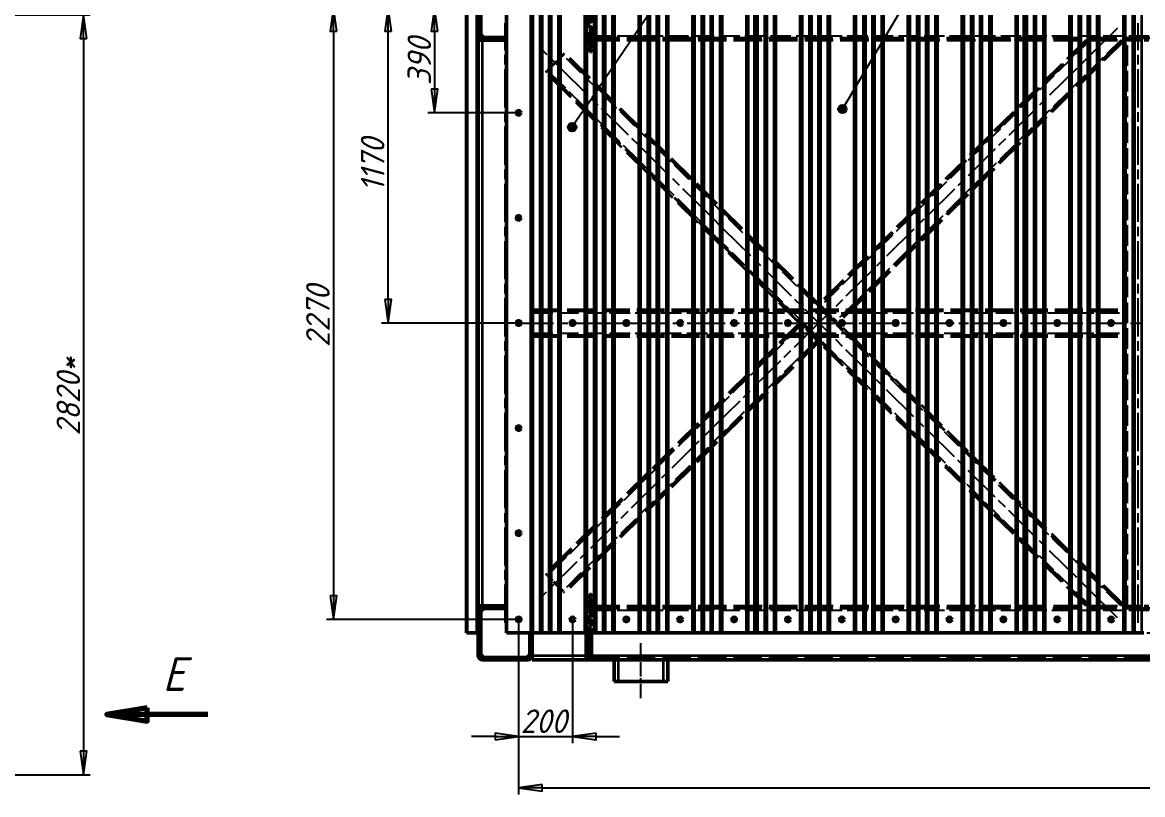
# Model space of a CAD drawing. Header units: millimetres. Extents: x 0 to 21025, y 0 to 14850.
# Drawn here: x 11149 to 15308, y 10538 to 13404 of the extents above; entities that cross this region are included whole.
import ezdxf

# ---------------------------------------------------------------- set-up
doc = ezdxf.new("R2010")
doc.units = ezdxf.units.MM
doc.header["$LTSCALE"] = 25
doc.linetypes.add('CHAIN', pattern=[0.7087, 0.4724, -0.0591, 0.1181, -0.0591])
doc.linetypes.add('DASHED', pattern=[0.2067, 0.1654, -0.0413])
for name, color, linetype, lineweight in [('Видимые тонкие (ГОСТ)', 7, 'Continuous', 35), ('Видимый контур (ГОСТ)', 7, 'Continuous', 50), ('Линия  разреза (ГОСТ)', 7, 'CHAIN', 70), ('Невидимые тонкие (ГОСТ)', 7, 'DASHED', 25), ('Невидимый контур (ГОСТ)', 7, 'DASHED', 35), ('Обозначение (ГОСТ)', 7, 'Continuous', 25), ('Осевая линия (ГОСТ)', 7, 'Continuous', 25), ('Размер (ГОСТ)', 7, 'Continuous', 25)]:
    doc.layers.add(name, color=color, linetype=linetype, lineweight=lineweight)
doc.styles.add('Обычный текст (ГОСТ)', font='GOST Common Italic.ttf')
doc.styles.add('Увеличенный текст (ГОСТ)', font='GOST Common Italic.ttf')
doc.dimstyles.new('Обычный (ГОСТ)', dxfattribs={"dimscale": 25, "dimtxt": 3.5, "dimasz": 3.5, "dimexe": 1, "dimexo": 0, "dimgap": 0.5, "dimtad": 1, "dimrnd": 1e-08, "dimtxsty": 'Обычный текст (ГОСТ)', "dimblk": 'Filled-1', "dimcen": 0.09, "dimdle": 15, "dimclrd": 256, "dimclre": 256, "dimclrt": 256, "dimazin": 2, "dimtfac": 0.714286, "dimtdec": 3, "dimtmove": 0, "dimatfit": 3, "dimfxl": 1, "dimtolj": 1, "dimlwd": 25, "dimlwe": 25, "dimarcsym": 0})

# ---------------------------------------------------------------- blocks, each defined once
blk = doc.blocks.new('Filled-1')
at = {"color": 0}
for p, q in [((0, 0), (-1, 0.143)), ((-1, 0.143), (-1, -0.143)), ((-1, 0), (0, 0)), ((-1, -0.143), (0, 0))]:
    blk.add_line(p, q, dxfattribs=at)
at = {"color": 0, "flags": 128}
blk.add_lwpolyline([(-1, -0.143), (0, 0), (-1, 0.143), (-1, -0.143)], dxfattribs=at)
at = {"color": 0}
blk.add_solid([(-1, -0.143), (0, 0), (-1, 0.143), (-1, -0.143)], dxfattribs=at)
blk = doc.blocks.new('*D42')
at = {"layer": 'Defpoints', "color": 0, "linetype": 'Continuous', "transparency": 16777216}
for p in [(10000.6, 13431.9), (11000.6, 10611.9), (11375.6, 10611.9)]:
    blk.add_point(p, dxfattribs=at)
at = {"layer": 'Размер (ГОСТ)', "linetype": 'Continuous', "lineweight": 25, "transparency": 16777216}
for p, q in [((10000.6, 13431.9), (11400.6, 13431.9)), ((11375.6, 13344.4), (11375.6, 10699.4)), ((11000.6, 10611.9), (11400.6, 10611.9))]:
    blk.add_line(p, q, dxfattribs=at)
at = {"layer": 'Размер (ГОСТ)', "linetype": 'Continuous', "lineweight": 25, "transparency": 16777216, "xscale": 87.5, "yscale": 87.5, "zscale": 87.5}
for p, rotation in [((11375.6, 13431.9), 90), ((11375.6, 10611.9), 270)]:
    blk.add_blockref('Filled-1', p, dxfattribs=dict(at, rotation=rotation))
at = {"layer": 'Размер (ГОСТ)', "linetype": 'Continuous', "lineweight": 25, "transparency": 16777216, "insert": (11275.6, 11870.5), "char_height": 87.5, "attachment_point": 1, "rotation": 90, "style": 'Обычный текст (ГОСТ)'}
blk.add_mtext('\\A1;\\fGOST Common|b0|i1;2820*', dxfattribs=at)
blk = doc.blocks.new('*D50')
at = {"layer": 'Defpoints', "color": 0, "linetype": 'Continuous', "transparency": 16777216}
for p in [(12991.5, 13458.2), (12303.6, 11188.2), (12991.5, 11188.2)]:
    blk.add_point(p, dxfattribs=at)
at = {"layer": 'Размер (ГОСТ)', "linetype": 'Continuous', "lineweight": 25, "transparency": 16777216}
for p, q in [((12991.5, 13458.2), (12278.6, 13458.2)), ((12303.6, 13370.7), (12303.6, 11275.7)), ((12991.5, 11188.2), (12278.6, 11188.2))]:
    blk.add_line(p, q, dxfattribs=at)
at = {"layer": 'Размер (ГОСТ)', "linetype": 'Continuous', "lineweight": 25, "transparency": 16777216, "xscale": 87.5, "yscale": 87.5, "zscale": 87.5}
for p, rotation in [((12303.6, 13458.2), 90), ((12303.6, 11188.2), 270)]:
    blk.add_blockref('Filled-1', p, dxfattribs=dict(at, rotation=rotation))
at = {"layer": 'Размер (ГОСТ)', "linetype": 'Continuous', "lineweight": 25, "transparency": 16777216, "insert": (12202.4, 12198.6), "char_height": 87.5, "attachment_point": 1, "rotation": 90, "style": 'Обычный текст (ГОСТ)'}
blk.add_mtext('\\A1;2270', dxfattribs=at)
blk = doc.blocks.new('*D51')
at = {"layer": 'Defpoints', "color": 0, "linetype": 'Continuous', "transparency": 16777216}
for p in [(12991.5, 13458.2), (12678.9, 13068.2), (12991.4, 13068.2)]:
    blk.add_point(p, dxfattribs=at)
at = {"layer": 'Размер (ГОСТ)', "linetype": 'Continuous', "lineweight": 25, "transparency": 16777216}
for p, q in [((12991.5, 13458.2), (12653.9, 13458.2)), ((12678.9, 13370.7), (12678.9, 13155.7)), ((12991.4, 13068.2), (12653.9, 13068.2))]:
    blk.add_line(p, q, dxfattribs=at)
at = {"layer": 'Размер (ГОСТ)', "linetype": 'Continuous', "lineweight": 25, "transparency": 16777216, "xscale": 87.5, "yscale": 87.5, "zscale": 87.5}
for p, rotation in [((12678.9, 13458.2), 90), ((12678.9, 13068.2), 270)]:
    blk.add_blockref('Filled-1', p, dxfattribs=dict(at, rotation=rotation))
at = {"layer": 'Размер (ГОСТ)', "linetype": 'Continuous', "lineweight": 25, "transparency": 16777216, "insert": (12578.9, 13170.3), "char_height": 87.5, "attachment_point": 1, "rotation": 90, "style": 'Обычный текст (ГОСТ)'}
blk.add_mtext('\\A1;390', dxfattribs=at)
blk = doc.blocks.new('*D56')
at = {"layer": 'Defpoints', "color": 0, "linetype": 'Continuous', "transparency": 16777216}
for p in [(12991.5, 11180), (13191.5, 11180), (13191.5, 10754.2)]:
    blk.add_point(p, dxfattribs=at)
at = {"layer": 'Размер (ГОСТ)', "linetype": 'Continuous', "lineweight": 25, "transparency": 16777216}
for p, q in [((12991.5, 11180), (12991.5, 10729.2)), ((13191.5, 11180), (13191.5, 10729.2)), ((12904, 10754.2), (12816.5, 10754.2)), ((12991.5, 10754.2), (13191.5, 10754.2)), ((13279, 10754.2), (13366.5, 10754.2))]:
    blk.add_line(p, q, dxfattribs=at)
at = {"layer": 'Размер (ГОСТ)', "linetype": 'Continuous', "lineweight": 25, "transparency": 16777216, "xscale": 87.5, "yscale": 87.5, "zscale": 87.5}
blk.add_blockref('Filled-1', (12991.5, 10754.2), dxfattribs=at)
at = {"layer": 'Размер (ГОСТ)', "linetype": 'Continuous', "lineweight": 25, "transparency": 16777216, "xscale": 87.5, "yscale": 87.5, "zscale": 87.5, "rotation": 180}
blk.add_blockref('Filled-1', (13191.5, 10754.2), dxfattribs=at)
at = {"layer": 'Размер (ГОСТ)', "linetype": 'Continuous', "lineweight": 25, "transparency": 16777216, "insert": (12998.5, 10854.2), "char_height": 87.5, "attachment_point": 1, "style": 'Обычный текст (ГОСТ)'}
blk.add_mtext('\\A1;200', dxfattribs=at)
blk = doc.blocks.new('*D57')
at = {"layer": 'Defpoints', "color": 0, "linetype": 'Continuous', "transparency": 16777216}
for p in [(12991.5, 11188.2), (19991.5, 11188.2), (19991.5, 10563.2)]:
    blk.add_point(p, dxfattribs=at)
at = {"layer": 'Размер (ГОСТ)', "linetype": 'Continuous', "lineweight": 25, "transparency": 16777216}
for p, q in [((12991.5, 11188.2), (12991.5, 10538.2)), ((19991.5, 11188.2), (19991.5, 10538.2)), ((13079, 10563.2), (19904, 10563.2))]:
    blk.add_line(p, q, dxfattribs=at)
at = {"layer": 'Размер (ГОСТ)', "linetype": 'Continuous', "lineweight": 25, "transparency": 16777216, "xscale": 87.5, "yscale": 87.5, "zscale": 87.5, "rotation": 180}
blk.add_blockref('Filled-1', (12991.5, 10563.2), dxfattribs=at)
at = {"layer": 'Размер (ГОСТ)', "linetype": 'Continuous', "lineweight": 25, "transparency": 16777216, "xscale": 87.5, "yscale": 87.5, "zscale": 87.5}
blk.add_blockref('Filled-1', (19991.5, 10563.2), dxfattribs=at)
at = {"layer": 'Размер (ГОСТ)', "linetype": 'Continuous', "lineweight": 25, "transparency": 16777216, "insert": (16375.7, 10664.3), "char_height": 87.5, "attachment_point": 1, "style": 'Обычный текст (ГОСТ)'}
blk.add_mtext('\\A1;7000', dxfattribs=at)
blk = doc.blocks.new('2dTransSection1')
at = {"layer": 'Линия  разреза (ГОСТ)', "linetype": 'Continuous'}
for p, q in [((464.51, 434.42), (458.51, 433.42)), ((464.51, 432.42), (464.51, 434.42)), ((464.51, 433.42), (458.51, 433.42)), ((458.51, 433.42), (464.51, 432.42)), ((473.51, 433.42), (464.51, 433.42))]:
    blk.add_line(p, q, dxfattribs=at)
at = {"layer": 'Линия  разреза (ГОСТ)', "linetype": 'Continuous', "flags": 128}
blk.add_lwpolyline([(464.51, 434.42), (458.51, 433.42), (464.51, 432.42), (464.51, 434.42)], dxfattribs=at)
at = {"layer": 'Линия  разреза (ГОСТ)'}
blk.add_solid([(464.51, 434.42), (458.51, 433.42), (464.51, 432.42), (464.51, 434.42)], dxfattribs=at)
at = {"layer": 'Линия  разреза (ГОСТ)', "insert": (466.73, 436.92), "char_height": 5, "attachment_point": 7, "style": 'Увеличенный текст (ГОСТ)'}
blk.add_mtext('Е', dxfattribs=at)
blk = doc.blocks.new('*D70')
at = {"layer": 'Defpoints', "color": 0, "linetype": 'Continuous', "transparency": 16777216}
for p in [(12507, 13458.2), (12991.5, 13458.2), (12991.5, 12288.2)]:
    blk.add_point(p, dxfattribs=at)
at = {"layer": 'Размер (ГОСТ)', "linetype": 'Continuous', "lineweight": 25, "transparency": 16777216}
for p, q in [((12991.5, 13458.2), (12482, 13458.2)), ((12507, 12375.7), (12507, 13370.7)), ((12991.5, 12288.2), (12482, 12288.2))]:
    blk.add_line(p, q, dxfattribs=at)
at = {"layer": 'Размер (ГОСТ)', "linetype": 'Continuous', "lineweight": 25, "transparency": 16777216, "xscale": 87.5, "yscale": 87.5, "zscale": 87.5}
for p, rotation in [((12507, 13458.2), 90), ((12507, 12288.2), 270)]:
    blk.add_blockref('Filled-1', p, dxfattribs=dict(at, rotation=rotation))
at = {"layer": 'Размер (ГОСТ)', "linetype": 'Continuous', "lineweight": 25, "transparency": 16777216, "insert": (12405.9, 12774.8), "char_height": 87.5, "attachment_point": 1, "rotation": 90, "style": 'Обычный текст (ГОСТ)'}
blk.add_mtext('\\A1;1170', dxfattribs=at)
blk = doc.blocks.new('Номера позиций1')
at = {"layer": 'Обозначение (ГОСТ)'}
h = blk.add_hatch(color=256, dxfattribs=at)
edge = h.paths.add_edge_path(flags=0)
edge.add_arc((527.61, 520.6), 0.625, 0, 360)
for p, q in [((539.12, 537.63), (551.67, 556.2)), ((551.67, 556.2), (566.67, 556.2)), ((530.53, 524.93), (538.98, 537.43)), ((529.01, 522.68), (530.42, 524.76)), ((529.01, 522.68), (527.96, 521.12))]:
    blk.add_line(p, q, dxfattribs=at)
blk.add_circle((527.61, 520.6), 0.625, dxfattribs=at)
at = {"layer": 'Обозначение (ГОСТ)', "insert": (559.17, 562.45), "char_height": 5, "attachment_point": 5, "style": 'Увеличенный текст (ГОСТ)'}
blk.add_mtext('18', dxfattribs=at)
blk = doc.blocks.new('Номера позиций2')
at = {"layer": 'Обозначение (ГОСТ)'}
h = blk.add_hatch(color=256, dxfattribs=at)
edge = h.paths.add_edge_path(flags=0)
edge.add_arc((567.75, 523.28), 0.625, 0, 360)
for p, q in [((576.23, 537.63), (587.2, 556.2)), ((587.2, 556.2), (602.2, 556.2)), ((569.03, 525.43), (576.11, 537.43)), ((569.03, 525.43), (568.07, 523.82))]:
    blk.add_line(p, q, dxfattribs=at)
blk.add_circle((567.75, 523.28), 0.625, dxfattribs=at)
at = {"layer": 'Обозначение (ГОСТ)', "insert": (594.7, 562.45), "char_height": 5, "attachment_point": 5, "style": 'Увеличенный текст (ГОСТ)'}
blk.add_mtext('21', dxfattribs=at)

msp = doc.modelspace()

# ---------------------------------------------------------------- linework, layer by layer
at = {"layer": 'Видимые тонкие (ГОСТ)'}
for p, q in [((12801.587, 11138.213), (12801.587, 13518.213)), ((12836.249, 11138.213), (12836.249, 13518.213)), ((13035.97, 13518.213), (13035.97, 11138.213)), ((13044.187, 13468.213), (13044.187, 11138.213)), ((13070.385, 13468.213), (13070.385, 11138.213)), ((13078.921, 13468.213), (13078.921, 11138.213)), ((13103.967, 13468.213), (13103.967, 11138.213)), ((13112.504, 13468.213), (13112.504, 11138.213)), ((13138.702, 13468.213), (13138.702, 11138.213)), ((13146.919, 13468.213), (13146.919, 11138.213)), ((13235.97, 13468.213), (13235.97, 11138.213)), ((13244.187, 13468.213), (13244.187, 11138.213)), ((13270.385, 13468.213), (13270.385, 11138.213)), ((13278.921, 13468.213), (13278.921, 11138.213)), ((13303.967, 13468.213), (13303.967, 11138.213)), ((13312.504, 13468.213), (13312.504, 11138.213)), ((13338.702, 13468.213), (13338.702, 11138.213)), ((13346.919, 13468.213), (13346.919, 11138.213)), ((13435.97, 13468.213), (13435.97, 11138.213)), ((13444.187, 13468.213), (13444.187, 11138.213)), ((13470.385, 13468.213), (13470.385, 11138.213)), ((13478.921, 13468.213), (13478.921, 11138.213)), ((13503.967, 13468.213), (13503.967, 11138.213)), ((13512.504, 13468.213), (13512.504, 11138.213)), ((13538.702, 13468.213), (13538.702, 11138.213)), ((13546.919, 13468.213), (13546.919, 11138.213)), ((13635.97, 13468.213), (13635.97, 11138.213)), ((13644.187, 13468.213), (13644.187, 11138.213)), ((13670.385, 13468.213), (13670.385, 11138.213)), ((13678.921, 13468.213), (13678.921, 11138.213)), ((13703.967, 13468.213), (13703.967, 11138.213)), ((13712.504, 11138.213), (13712.504, 13468.213)), ((13738.7, 13468.213), (13738.7, 11138.213)), ((13746.917, 13468.213), (13746.917, 11138.213)), ((13836.054, 13468.213), (13836.054, 11138.213)), ((13844.192, 13468.213), (13844.192, 11138.213)), ((13870.385, 13468.213), (13870.385, 11138.213)), ((13878.921, 13468.213), (13878.921, 11138.213)), ((13903.967, 13468.213), (13903.967, 11138.213)), ((13912.504, 13468.213), (13912.504, 11138.213)), ((13938.702, 13468.213), (13938.702, 11138.213)), ((13946.919, 13468.213), (13946.919, 11138.213)), ((14035.97, 13468.213), (14035.97, 11138.213)), ((14044.187, 13468.213), (14044.187, 11138.213)), ((14070.385, 13468.213), (14070.385, 11138.213)), ((14078.921, 13468.213), (14078.921, 11138.213)), ((14103.967, 13468.213), (14103.967, 11138.213)), ((14112.504, 13468.213), (14112.504, 11138.213)), ((14138.702, 13468.213), (14138.702, 11138.213)), ((14146.919, 13468.213), (14146.919, 11138.213)), ((14235.97, 13468.213), (14235.97, 11138.213)), ((14244.187, 13468.213), (14244.187, 11138.213)), ((14270.385, 13468.213), (14270.385, 11138.213)), ((14278.921, 13468.213), (14278.921, 11138.213)), ((14303.967, 13468.213), (14303.967, 11138.213)), ((14312.504, 13468.213), (14312.504, 11138.213)), ((14338.702, 13468.213), (14338.702, 11138.213)), ((14346.919, 13468.213), (14346.919, 11138.213)), ((14435.97, 13468.213), (14435.97, 11138.213)), ((14444.187, 13468.213), (14444.187, 11138.213)), ((14470.385, 13468.213), (14470.385, 11138.213)), ((14478.921, 13468.213), (14478.921, 11138.213)), ((14503.967, 13468.213), (14503.967, 11138.213)), ((14512.504, 13468.213), (14512.504, 11138.213)), ((14538.702, 13468.213), (14538.702, 11138.213)), ((14546.919, 13468.213), (14546.919, 11138.213)), ((14635.97, 13468.213), (14635.97, 11138.213)), ((14644.187, 13468.213), (14644.187, 11138.213)), ((14670.385, 13468.213), (14670.385, 11138.213)), ((14678.921, 13468.213), (14678.921, 11138.213)), ((14703.967, 13468.213), (14703.967, 11138.213)), ((14712.504, 11138.213), (14712.504, 13468.213)), ((14738.701, 13468.213), (14738.701, 11138.213)), ((14746.918, 13468.213), (14746.918, 11138.213)), ((14836.055, 13468.213), (14836.055, 11138.213)), ((14844.193, 13468.213), (14844.193, 11138.213)), ((14870.385, 13468.213), (14870.385, 11138.213)), ((14878.921, 13468.213), (14878.921, 11138.213)), ((14903.967, 13468.213), (14903.967, 11138.213)), ((14912.504, 13468.213), (14912.504, 11138.213)), ((14938.702, 13468.213), (14938.702, 11138.213)), ((14946.919, 13468.213), (14946.919, 11138.213)), ((15035.97, 13468.213), (15035.97, 11138.213)), ((15044.187, 13468.213), (15044.187, 11138.213)), ((15070.385, 13468.213), (15070.385, 11138.213)), ((15078.921, 13468.213), (15078.921, 11138.213)), ((15103.967, 13468.213), (15103.967, 11138.213)), ((15112.504, 13468.213), (15112.504, 11138.213)), ((15138.702, 13468.213), (15138.702, 11138.213)), ((15146.919, 13468.213), (15146.919, 11138.213)), ((15235.97, 13468.213), (15235.97, 11138.213)), ((15244.187, 13468.213), (15244.187, 11138.213)), ((15270.385, 13468.213), (15270.385, 11138.213)), ((15278.921, 13468.213), (15278.921, 11138.213)), ((15303.967, 13468.213), (15303.967, 11138.213)), ((12857.738, 11238.213), (12857.738, 13338.213)), ((12841.138, 13070.613), (12841.138, 13065.813)), ((12841.138, 12680.613), (12841.138, 12675.813)), ((12841.138, 12290.613), (12841.138, 12285.813)), ((12841.138, 11900.613), (12841.138, 11895.813)), ((12841.138, 11510.613), (12841.138, 11505.813)), ((12841.138, 11190.613), (12841.138, 11185.813)), ((13041.738, 11054.213), (13241.738, 11054.213)), ((13261.738, 11054.213), (19721.738, 11054.213)), ((13361.738, 10958.213), (13361.738, 11038.213)), ((13529.738, 10958.213), (13529.738, 11038.213))]:
    msp.add_line(p, q, dxfattribs=at)
at = {"layer": 'Видимый контур (ГОСТ)'}
for p, q in [((12841.738, 13354.213), (12841.738, 13522.213)), ((12849.738, 13522.213), (12849.738, 13354.213)), ((12850.738, 13357.213), (12850.738, 13519.213)), ((12797.338, 11138.213), (12797.338, 13517.927)), ((12840.338, 11138.213), (12840.338, 13518.213)), ((12841.038, 11138.213), (12841.038, 13518.213)), ((12946.919, 13518.213), (12946.919, 11138.213)), ((13868.851, 13468.213), (13868.851, 11138.213)), ((14868.851, 13468.213), (14868.851, 11138.213)), ((12841.738, 13338.213), (12841.738, 13354.213)), ((12860.738, 13347.213), (12850.738, 13357.213)), ((12857.738, 13338.213), (12841.738, 13338.213)), ((12841.738, 11238.213), (12841.738, 13338.213)), ((12857.738, 13346.213), (12946.919, 13346.213)), ((12946.919, 13338.213), (12857.738, 13338.213)), ((12857.738, 13338.213), (12946.919, 13338.213)), ((12946.919, 13347.213), (12860.738, 13347.213)), ((12841.138, 13070.613), (12841.738, 13070.613)), ((12841.138, 13065.813), (12841.738, 13065.813)), ((12841.138, 12680.613), (12841.738, 12680.613)), ((12841.138, 12675.813), (12841.738, 12675.813)), ((12841.138, 12290.613), (12841.738, 12290.613)), ((12841.138, 12285.813), (12841.738, 12285.813)), ((12841.138, 11900.613), (12841.738, 11900.613)), ((12841.138, 11895.813), (12841.738, 11895.813)), ((12841.138, 11510.613), (12841.738, 11510.613)), ((12841.138, 11505.813), (12841.738, 11505.813)), ((12857.738, 11238.213), (12841.738, 11238.213)), ((12841.738, 11222.213), (12841.738, 11238.213)), ((12857.738, 11238.213), (12946.919, 11238.213)), ((12857.738, 11238.213), (12946.919, 11238.213)), ((12841.138, 11190.613), (12841.738, 11190.613)), ((12841.738, 11054.213), (12841.738, 11222.213)), ((12849.738, 11222.213), (12849.738, 11054.213)), ((12850.738, 11219.213), (12860.738, 11229.213)), ((12850.738, 11057.213), (12850.738, 11219.213)), ((12946.919, 11230.213), (12857.738, 11230.213)), ((12860.738, 11229.213), (12946.919, 11229.213)), ((12841.138, 11185.813), (12841.738, 11185.813)), ((12797.338, 11138.213), (12801.587, 11138.213)), ((12836.249, 11138.213), (12801.587, 11138.213)), ((12840.338, 11138.213), (12836.249, 11138.213)), ((12841.038, 11138.213), (12840.338, 11138.213)), ((12841.038, 11138.213), (12841.738, 11138.213)), ((13035.97, 11138.213), (12946.919, 11138.213)), ((13032.738, 11138.213), (13032.738, 11057.213)), ((13033.738, 11054.213), (13033.738, 11138.213)), ((13044.187, 11138.213), (13035.97, 11138.213)), ((13041.738, 11138.213), (13041.738, 11054.213)), ((13041.738, 11138.213), (13041.738, 11054.213)), ((13070.385, 11138.213), (13044.187, 11138.213)), ((13070.385, 11138.213), (13078.921, 11138.213)), ((13103.967, 11138.213), (13078.921, 11138.213)), ((13103.967, 11138.213), (13112.504, 11138.213)), ((13138.702, 11138.213), (13112.504, 11138.213)), ((13146.919, 11138.213), (13138.702, 11138.213)), ((13235.97, 11138.213), (13146.919, 11138.213)), ((13244.187, 11138.213), (13235.97, 11138.213)), ((13241.738, 11138.213), (13241.738, 11054.213)), ((13270.385, 11138.213), (13244.187, 11138.213)), ((13245.437, 11138.213), (13245.437, 11043.213)), ((13251.738, 11052.213), (13251.738, 11138.213)), ((13251.738, 11138.213), (13251.738, 11052.213)), ((13258.04, 11043.213), (13258.04, 11138.213)), ((13261.738, 11138.213), (13261.738, 11054.213)), ((13270.385, 11138.213), (13278.921, 11138.213)), ((13303.967, 11138.213), (13278.921, 11138.213)), ((13303.967, 11138.213), (13312.504, 11138.213)), ((13338.702, 11138.213), (13312.504, 11138.213)), ((13346.919, 11138.213), (13338.702, 11138.213)), ((13435.97, 11138.213), (13346.919, 11138.213)), ((13444.187, 11138.213), (13435.97, 11138.213)), ((13470.385, 11138.213), (13444.187, 11138.213)), ((13470.385, 11138.213), (13478.921, 11138.213)), ((13503.967, 11138.213), (13478.921, 11138.213)), ((13503.967, 11138.213), (13512.504, 11138.213)), ((13538.702, 11138.213), (13512.504, 11138.213)), ((13546.919, 11138.213), (13538.702, 11138.213)), ((13635.97, 11138.213), (13546.919, 11138.213)), ((13644.187, 11138.213), (13635.97, 11138.213)), ((13670.385, 11138.213), (13644.187, 11138.213)), ((13670.385, 11138.213), (13678.921, 11138.213)), ((13703.967, 11138.213), (13678.921, 11138.213)), ((13703.967, 11138.213), (13712.504, 11138.213)), ((13738.7, 11138.213), (13712.504, 11138.213)), ((13746.917, 11138.213), (13738.7, 11138.213)), ((13836.054, 11138.213), (13746.917, 11138.213)), ((13844.192, 11138.213), (13836.054, 11138.213)), ((13868.851, 11138.213), (13844.192, 11138.213)), ((13870.385, 11138.213), (13868.851, 11138.213)), ((13870.385, 11138.213), (13878.921, 11138.213)), ((13903.967, 11138.213), (13878.921, 11138.213)), ((13903.967, 11138.213), (13912.504, 11138.213)), ((13938.702, 11138.213), (13912.504, 11138.213)), ((13946.919, 11138.213), (13938.702, 11138.213)), ((14035.97, 11138.213), (13946.919, 11138.213)), ((14044.187, 11138.213), (14035.97, 11138.213)), ((14070.385, 11138.213), (14044.187, 11138.213)), ((14070.385, 11138.213), (14078.921, 11138.213)), ((14103.967, 11138.213), (14078.921, 11138.213)), ((14103.967, 11138.213), (14112.504, 11138.213)), ((14138.702, 11138.213), (14112.504, 11138.213)), ((14146.919, 11138.213), (14138.702, 11138.213)), ((14235.97, 11138.213), (14146.919, 11138.213)), ((14244.187, 11138.213), (14235.97, 11138.213)), ((14270.385, 11138.213), (14244.187, 11138.213)), ((14270.385, 11138.213), (14278.921, 11138.213)), ((14303.967, 11138.213), (14278.921, 11138.213)), ((14303.967, 11138.213), (14312.504, 11138.213)), ((14338.702, 11138.213), (14312.504, 11138.213)), ((14346.919, 11138.213), (14338.702, 11138.213)), ((14435.97, 11138.213), (14346.919, 11138.213)), ((14444.187, 11138.213), (14435.97, 11138.213)), ((14470.385, 11138.213), (14444.187, 11138.213)), ((14470.385, 11138.213), (14478.921, 11138.213)), ((14503.967, 11138.213), (14478.921, 11138.213)), ((14503.967, 11138.213), (14512.504, 11138.213)), ((14538.702, 11138.213), (14512.504, 11138.213)), ((14546.919, 11138.213), (14538.702, 11138.213)), ((14635.97, 11138.213), (14546.919, 11138.213)), ((14644.187, 11138.213), (14635.97, 11138.213)), ((14670.385, 11138.213), (14644.187, 11138.213)), ((14670.385, 11138.213), (14678.921, 11138.213)), ((14703.967, 11138.213), (14678.921, 11138.213)), ((14703.967, 11138.213), (14712.504, 11138.213)), ((14738.701, 11138.213), (14712.504, 11138.213)), ((14746.918, 11138.213), (14738.701, 11138.213)), ((14836.055, 11138.213), (14746.918, 11138.213)), ((14844.193, 11138.213), (14836.055, 11138.213)), ((14868.851, 11138.213), (14844.193, 11138.213)), ((14870.385, 11138.213), (14868.851, 11138.213)), ((14870.385, 11138.213), (14878.921, 11138.213)), ((14903.967, 11138.213), (14878.921, 11138.213)), ((14903.967, 11138.213), (14912.504, 11138.213)), ((14938.702, 11138.213), (14912.504, 11138.213)), ((14946.919, 11138.213), (14938.702, 11138.213)), ((15035.97, 11138.213), (14946.919, 11138.213)), ((15044.187, 11138.213), (15035.97, 11138.213)), ((15070.385, 11138.213), (15044.187, 11138.213)), ((15070.385, 11138.213), (15078.921, 11138.213)), ((15103.967, 11138.213), (15078.921, 11138.213)), ((15103.967, 11138.213), (15112.504, 11138.213)), ((15138.702, 11138.213), (15112.504, 11138.213)), ((15146.919, 11138.213), (15138.702, 11138.213)), ((15235.97, 11138.213), (15146.919, 11138.213)), ((15244.187, 11138.213), (15235.97, 11138.213)), ((15270.385, 11138.213), (15244.187, 11138.213)), ((15270.385, 11138.213), (15278.921, 11138.213)), ((15303.967, 11138.213), (15278.921, 11138.213)), ((15303.967, 11138.213), (15312.504, 11138.213)), ((12860.738, 11047.213), (12850.738, 11057.213)), ((12857.738, 11046.213), (13025.738, 11046.213)), ((13025.738, 11038.213), (12857.738, 11038.213)), ((13022.738, 11047.213), (12860.738, 11047.213)), ((13032.738, 11057.213), (13022.738, 11047.213)), ((13041.738, 11038.213), (13041.738, 11054.213)), ((13041.738, 11038.213), (13241.738, 11038.213)), ((13241.738, 11038.213), (13241.738, 11054.213)), ((13245.437, 11043.213), (13241.738, 11043.213)), ((13261.738, 11038.213), (13241.738, 11038.213)), ((13245.437, 11043.213), (13251.738, 11052.213)), ((13258.04, 11043.213), (13251.738, 11052.213)), ((13258.04, 11043.213), (13261.738, 11043.213)), ((13261.738, 11038.213), (13261.738, 11054.213)), ((13261.738, 11038.213), (19721.738, 11038.213)), ((13345.738, 10958.213), (13345.738, 11038.213)), ((13545.738, 10958.213), (13545.738, 11038.213)), ((13361.738, 10958.213), (13345.738, 10958.213)), ((13361.738, 10958.213), (13529.738, 10958.213)), ((13545.738, 10958.213), (13529.738, 10958.213))]:
    msp.add_line(p, q, dxfattribs=at)
for centre in [(12991.419, 13068.213), (12991.419, 12678.213), (12991.47, 12288.213), (13191.47, 12288.213), (13391.47, 12288.213), (13591.47, 12288.213), (13791.47, 12288.213), (13991.47, 12288.213), (14191.47, 12288.213), (14391.47, 12288.213), (14591.47, 12288.213), (14791.47, 12288.213), (14991.47, 12288.213), (15191.47, 12288.213), (12991.419, 11898.213), (12991.419, 11508.213), (12991.47, 11188.213), (13191.47, 11188.213), (13391.47, 11188.213), (13591.47, 11188.213), (13791.47, 11188.213), (13991.47, 11188.213), (14191.47, 11188.213), (14391.47, 11188.213), (14591.47, 11188.213), (14791.47, 11188.213), (14991.47, 11188.213), (15191.47, 11188.213)]:
    msp.add_circle(centre, 8.255, dxfattribs=at)
for centre, radius, start, end in [((12857.738, 13354.213), 16, 180, 270), ((12857.738, 13354.213), 8, 180, 270), ((12853.729, 13068.213), 15.731, 148.347692, 211.652308), ((12841.138, 13071.413), 0.8, 262.819244, 270), ((12841.138, 13065.013), 0.8, 90, 97.180756), ((12853.729, 12678.213), 15.731, 148.347692, 211.652308), ((12841.138, 12681.413), 0.8, 262.819244, 270), ((12841.138, 12675.013), 0.8, 90, 97.180756), ((12853.729, 12288.213), 15.731, 148.347692, 211.652308), ((12841.138, 12291.413), 0.8, 262.819244, 270), ((12841.138, 12285.013), 0.8, 90, 97.180756), ((12853.729, 11898.213), 15.731, 148.347692, 211.652308), ((12841.138, 11901.413), 0.8, 262.819244, 270), ((12841.138, 11895.013), 0.8, 90, 97.180756), ((12853.729, 11508.213), 15.731, 148.347692, 211.652308), ((12841.138, 11511.413), 0.8, 262.819244, 270), ((12841.138, 11505.013), 0.8, 90, 97.180756), ((12857.738, 11222.213), 16, 90, 180), ((12853.729, 11188.213), 15.731, 148.347692, 211.652308), ((12841.138, 11191.413), 0.8, 262.819244, 270), ((12857.738, 11222.213), 8, 90, 180), ((12848.689, 11177.65), 16.51, 82.869235, 86.35554), ((12841.138, 11185.013), 0.8, 90, 97.180756), ((12848.689, 11198.776), 16.51, 273.64446, 277.130765), ((12857.738, 11054.213), 16, 180, 270), ((12857.738, 11054.213), 8, 180, 270), ((13025.738, 11054.213), 8, 270, 0), ((13025.738, 11054.213), 16, 270, 0)]:
    msp.add_arc(centre, radius, start, end, dxfattribs=at)
at = {"layer": 'Невидимые тонкие (ГОСТ)', "ltscale": 18.384132}
for p, q in [((13261.738, 13354.213), (19721.738, 13354.213)), ((13261.738, 11222.213), (19721.738, 11222.213))]:
    msp.add_line(p, q, dxfattribs=at)
at = {"layer": 'Невидимые тонкие (ГОСТ)', "ltscale": 18.127836}
msp.add_line((15113.583, 13338.213), (14113.26, 12351.424), dxfattribs=at)
at = {"layer": 'Невидимые тонкие (ГОСТ)', "ltscale": 17.962523}
msp.add_line((15227.499, 13338.213), (14170.217, 12295.236), dxfattribs=at)
at = {"layer": 'Невидимые тонкие (ГОСТ)', "ltscale": 18.472094}
msp.add_line((15251.738, 11238.213), (15251.738, 13338.213), dxfattribs=at)
at = {"layer": 'Невидимые тонкие (ГОСТ)', "ltscale": 18.170845}
msp.add_line((15227.499, 11238.213), (13155.258, 13282.416), dxfattribs=at)
at = {"layer": 'Невидимые тонкие (ГОСТ)', "ltscale": 18.253416}
msp.add_line((15113.583, 11238.213), (13099.076, 13225.464), dxfattribs=at)
at = {"layer": 'Невидимые тонкие (ГОСТ)', "ltscale": 18.510338}
for p, q in [((13041.738, 12326.213), (15241.738, 12326.213)), ((13041.738, 12250.213), (15241.738, 12250.213))]:
    msp.add_line(p, q, dxfattribs=at)
at = {"layer": 'Невидимые тонкие (ГОСТ)', "ltscale": 18.309387}
msp.add_line((14042.062, 12281.19), (13099.076, 11350.962), dxfattribs=at)
at = {"layer": 'Невидимые тонкие (ГОСТ)', "ltscale": 18.324451}
msp.add_line((14099.02, 12225.003), (13155.258, 11294.01), dxfattribs=at)
at = {"layer": 'Невидимый контур (ГОСТ)', "ltscale": 14.625843}
msp.add_line((13251.738, 13518.913), (13251.738, 13326.941), dxfattribs=at)
at = {"layer": 'Невидимый контур (ГОСТ)', "ltscale": 14.909865}
msp.add_line((13258.04, 13323.213), (13258.04, 13518.913), dxfattribs=at)
at = {"layer": 'Невидимый контур (ГОСТ)', "ltscale": 12.548041}
msp.add_line((13261.738, 13518.913), (13261.738, 13354.213), dxfattribs=at)
at = {"layer": 'Невидимый контур (ГОСТ)', "ltscale": 0.761779}
for p, q in [((13251.738, 13389.713), (13261.738, 13389.713)), ((13251.738, 13321.713), (13261.738, 13321.713)), ((13251.738, 13304.713), (13261.738, 13304.713)), ((13251.738, 11271.713), (13261.738, 11271.713)), ((13251.738, 11254.713), (13261.738, 11254.713)), ((13251.738, 11186.713), (13261.738, 11186.713)), ((13251.738, 11169.713), (13261.738, 11169.713)), ((13251.738, 11096.713), (13261.738, 11096.713)), ((13251.738, 11079.713), (13261.738, 11079.713))]:
    msp.add_line(p, q, dxfattribs=at)
at = {"layer": 'Невидимый контур (ГОСТ)', "ltscale": 0.883847}
for p, q in [((13251.738, 13366.941), (13258.04, 13363.213)), ((13258.04, 13323.213), (13251.738, 13326.941)), ((13258.04, 13293.213), (13251.738, 13302.213)), ((13258.04, 11283.213), (13251.738, 11274.213)), ((13258.04, 11253.213), (13251.738, 11249.485)), ((13258.04, 11213.213), (13251.738, 11209.485)), ((13258.04, 11073.213), (13251.738, 11076.941))]:
    msp.add_line(p, q, dxfattribs=at)
at = {"layer": 'Невидимый контур (ГОСТ)', "ltscale": 0.281653}
for p, q in [((13258.04, 13363.213), (13261.738, 13363.213)), ((13258.04, 13323.213), (13261.738, 13323.213)), ((13258.04, 13293.213), (13261.738, 13293.213)), ((13258.04, 11283.213), (13261.738, 11283.213)), ((13258.04, 11253.213), (13261.738, 11253.213)), ((13258.04, 11213.213), (13261.738, 11213.213)), ((13258.04, 11073.213), (13261.738, 11073.213))]:
    msp.add_line(p, q, dxfattribs=at)
at = {"layer": 'Невидимый контур (ГОСТ)', "ltscale": 0.990654}
for p, q in [((13261.738, 13342.594), (13261.738, 13354.213)), ((13261.738, 11222.213), (13261.738, 11233.832))]:
    msp.add_line(p, q, dxfattribs=at)
at = {"layer": 'Невидимый контур (ГОСТ)', "ltscale": 2.664232}
for p, q in [((13251.738, 13326.941), (13251.738, 13302.213)), ((13251.738, 11274.213), (13251.738, 11249.485))]:
    msp.add_line(p, q, dxfattribs=at)
at = {"layer": 'Невидимый контур (ГОСТ)', "ltscale": 3.232277}
for p, q in [((13258.04, 13293.213), (13258.04, 13323.213)), ((13261.738, 13323.213), (13261.738, 13293.213)), ((13258.04, 11253.213), (13258.04, 11283.213)), ((13261.738, 11283.213), (13261.738, 11253.213))]:
    msp.add_line(p, q, dxfattribs=at)
at = {"layer": 'Невидимый контур (ГОСТ)', "ltscale": 25.512672}
for p, q in [((13261.738, 13346.213), (19721.738, 13346.213)), ((13261.738, 11230.213), (19721.738, 11230.213)), ((13261.738, 11046.213), (19721.738, 11046.213))]:
    msp.add_line(p, q, dxfattribs=at)
at = {"layer": 'Невидимый контур (ГОСТ)', "ltscale": 1.476501}
for p, q in [((13261.738, 13342.594), (13261.738, 13323.213)), ((13261.738, 11253.213), (13261.738, 11233.832))]:
    msp.add_line(p, q, dxfattribs=at)
at = {"layer": 'Невидимый контур (ГОСТ)', "ltscale": 25.544268}
for p, q in [((13261.738, 13338.213), (15241.738, 13338.213)), ((13261.738, 11238.213), (15241.738, 11238.213))]:
    msp.add_line(p, q, dxfattribs=at)
at = {"layer": 'Невидимый контур (ГОСТ)', "ltscale": 24.543835}
for p, q in [((15099.344, 13338.213), (14106.14, 12358.447)), ((15099.344, 11238.213), (14106.14, 12217.979))]:
    msp.add_line(p, q, dxfattribs=at)
at = {"layer": 'Невидимый контур (ГОСТ)', "ltscale": 24.631805}
msp.add_line((15106.464, 13338.213), (14109.7, 12354.935), dxfattribs=at)
at = {"layer": 'Невидимый контур (ГОСТ)', "ltscale": 26.215275}
msp.add_line((15234.619, 13338.213), (14173.777, 12291.725), dxfattribs=at)
at = {"layer": 'Невидимый контур (ГОСТ)', "ltscale": 26.303246}
for p in [(15241.738, 13338.213), (15241.738, 11238.213)]:
    msp.add_line(p, (14177.337, 12288.213), dxfattribs=at)
at = {"layer": 'Невидимый контур (ГОСТ)', "ltscale": 1.196656}
for p, q in [((15251.738, 13338.213), (15241.738, 13338.213)), ((13155.258, 13282.416), (13162.281, 13289.535)), ((13092.053, 13218.345), (13099.076, 13225.464)), ((13099.076, 11350.962), (13092.053, 11358.081)), ((13162.281, 11286.891), (13155.258, 11294.01)), ((15251.738, 11238.213), (15241.738, 11238.213))]:
    msp.add_line(p, q, dxfattribs=at)
at = {"layer": 'Невидимый контур (ГОСТ)', "ltscale": 24.193707}
for p, q in [((15241.738, 12338.045), (15241.738, 13338.213)), ((15241.738, 11238.213), (15241.738, 12238.381))]:
    msp.add_line(p, q, dxfattribs=at)
at = {"layer": 'Невидимый контур (ГОСТ)', "ltscale": 25.39913}
msp.add_line((15246.738, 11238.213), (15246.738, 13338.213), dxfattribs=at)
at = {"layer": 'Невидимый контур (ГОСТ)', "ltscale": 6.094929}
for p, q in [((15251.738, 13338.213), (15331.738, 13338.213)), ((13155.258, 13282.416), (13099.076, 13225.464)), ((13099.076, 11350.962), (13155.258, 11294.01)), ((15251.738, 11238.213), (15331.738, 11238.213))]:
    msp.add_line(p, q, dxfattribs=at)
at = {"layer": 'Невидимый контур (ГОСТ)', "ltscale": 25.648956}
msp.add_line((15234.619, 11238.213), (13158.77, 13285.976), dxfattribs=at)
at = {"layer": 'Невидимый контур (ГОСТ)', "ltscale": 25.65687}
for p, q in [((14106.14, 12358.447), (13162.281, 13289.535)), ((14106.14, 12217.979), (13162.281, 11286.891))]:
    msp.add_line(p, q, dxfattribs=at)
at = {"layer": 'Невидимый контур (ГОСТ)', "ltscale": 0.380848}
for p, q in [((13196.924, 13248.338), (13200.46, 13251.873)), ((13129.747, 13181.161), (13133.283, 13184.697)), ((13133.283, 11391.73), (13129.747, 11395.265)), ((13200.46, 11324.553), (13196.924, 11328.088))]:
    msp.add_line(p, q, dxfattribs=at)
at = {"layer": 'Невидимый контур (ГОСТ)', "ltscale": 25.630507}
for q in [(13092.053, 13218.345), (13092.053, 11358.081)]:
    msp.add_line((14034.943, 12288.213), q, dxfattribs=at)
at = {"layer": 'Невидимый контур (ГОСТ)', "ltscale": 24.846437}
msp.add_line((15106.464, 11238.213), (13095.565, 13221.904), dxfattribs=at)
at = {"layer": 'Невидимый контур (ГОСТ)', "ltscale": 1.196712}
for p, q in [((14113.26, 12351.424), (14106.14, 12358.447)), ((14034.943, 12288.213), (14042.062, 12281.19)), ((14177.337, 12288.213), (14170.217, 12295.236)), ((14099.02, 12225.003), (14106.14, 12217.979))]:
    msp.add_line(p, q, dxfattribs=at)
at = {"layer": 'Невидимый контур (ГОСТ)', "ltscale": 1.436007}
for p, q in [((13041.738, 12338.213), (13041.738, 12326.213)), ((13041.738, 12250.213), (13041.738, 12238.213))]:
    msp.add_line(p, q, dxfattribs=at)
at = {"layer": 'Невидимый контур (ГОСТ)', "ltscale": 25.0434}
for p, q in [((13041.738, 12338.213), (15241.738, 12338.213)), ((13041.738, 12333.213), (15241.738, 12333.213)), ((13041.738, 12243.213), (15241.738, 12243.213)), ((13041.738, 12238.213), (15241.738, 12238.213))]:
    msp.add_line(p, q, dxfattribs=at)
at = {"layer": 'Невидимый контур (ГОСТ)', "ltscale": 5.790178}
for p, q in [((13041.738, 12250.213), (13041.738, 12326.213)), ((15241.738, 12326.213), (15241.738, 12250.213))]:
    msp.add_line(p, q, dxfattribs=at)
at = {"layer": 'Невидимый контур (ГОСТ)', "ltscale": 6.095495}
for p, q in [((14113.26, 12351.424), (14170.217, 12295.236)), ((14099.02, 12225.003), (14042.062, 12281.19))]:
    msp.add_line(p, q, dxfattribs=at)
at = {"layer": 'Невидимый контур (ГОСТ)', "ltscale": 1.282917}
for p, q in [((15241.738, 12326.213), (15241.738, 12338.045)), ((15241.738, 12238.381), (15241.738, 12250.213))]:
    msp.add_line(p, q, dxfattribs=at)
at = {"layer": 'Невидимый контур (ГОСТ)', "ltscale": 25.631824}
msp.add_line((14038.502, 12284.701), (13095.565, 11354.522), dxfattribs=at)
at = {"layer": 'Невидимый контур (ГОСТ)', "ltscale": 25.655552}
msp.add_line((14102.58, 12221.491), (13158.77, 11290.45), dxfattribs=at)
at = {"layer": 'Невидимый контур (ГОСТ)', "ltscale": 8.477482}
msp.add_line((13251.738, 11249.485), (13251.738, 11138.213), dxfattribs=at)
at = {"layer": 'Невидимый контур (ГОСТ)', "ltscale": 8.761504}
msp.add_line((13258.04, 11138.213), (13258.04, 11253.213), dxfattribs=at)
at = {"layer": 'Невидимый контур (ГОСТ)', "ltscale": 6.399681}
msp.add_line((13261.738, 11222.213), (13261.738, 11138.213), dxfattribs=at)
at = {"layer": 'Осевая линия (ГОСТ)', "linetype": 'CHAIN', "ltscale": 11.993792}
for p, q in [((12941.738, 11175.713), (12941.738, 13400.713)), ((15291.738, 11175.713), (15291.738, 13400.713)), ((15215.035, 13382.105), (14097.244, 12279.438)), ((15215.035, 11194.321), (13082.673, 13297.832)), ((12979.238, 12288.213), (15304.238, 12288.213)), ((14115.035, 12296.988), (13082.673, 11278.594)), ((13199.238, 11138.213), (19784.238, 11138.213))]:
    msp.add_line(p, q, dxfattribs=at)
at = {"layer": 'Осевая линия (ГОСТ)', "linetype": 'CHAIN', "ltscale": 4.555208}
msp.add_line((13445.738, 10895.713), (13445.738, 11100.713), dxfattribs=at)

# ---------------------------------------------------------------- block references
at = {"layer": 'Линия  разреза (ГОСТ)', "xscale": 25, "yscale": 25, "zscale": 25}
msp.add_blockref('2dTransSection1', (0, 0), dxfattribs=at)
at = {"layer": 'Обозначение (ГОСТ)', "xscale": 25, "yscale": 25, "zscale": 25}
for name in ['Номера позиций1', 'Номера позиций2']:
    msp.add_blockref(name, (0, 0), dxfattribs=at)

# ---------------------------------------------------------------- dimensions: what is measured, and where the dimension line sits
at = {"layer": 'Размер (ГОСТ)', "linetype": 'Continuous', "lineweight": 25}
for base, p1, p2, angle, override, picture, middle in [((12303.566, 11188.213), (12991.47, 13458.213), (12991.47, 11188.213), 90, {"dimgap": 0.5, "dimdec": 2, "dimtol": 0, "dimlim": 0, "dimtp": 0, "dimtm": 0, "dimtdec": 3, "dimtofl": 0, "dimatfit": 1}, '*D50', (12303.566, 12323.213)), ((12507.01, 13458.213), (12991.47, 12288.213), (12991.47, 13458.213), 90, {"dimgap": 0.5, "dimdec": 2, "dimtol": 0, "dimlim": 0, "dimtp": 0, "dimtm": 0, "dimtdec": 3, "dimtofl": 0, "dimatfit": 1}, '*D70', (12507.01, 12873.213)), ((12678.937, 13068.213), (12991.47, 13458.213), (12991.419, 13068.213), 90, {"dimgap": 0.5, "dimdec": 2, "dimtol": 0, "dimlim": 0, "dimtp": 0, "dimtm": 0, "dimtdec": 3, "dimtofl": 0, "dimatfit": 1}, '*D51', (12678.937, 13263.213)), ((13191.47, 10754.189), (12991.47, 11179.958), (13191.47, 11179.958), 180, {"dimgap": 0.5, "dimdec": 2, "dimtol": 0, "dimlim": 0, "dimtp": 0, "dimtm": 0, "dimtdec": 3, "dimtofl": 1, "dimatfit": 1}, '*D56', (13091.47, 10754.189)), ((19991.47, 10563.213), (12991.47, 11188.213), (19991.47, 11188.213), 180, {"dimgap": 0.5, "dimdec": 2, "dimtol": 0, "dimlim": 0, "dimtp": 0, "dimtm": 0, "dimtdec": 3, "dimtofl": 0, "dimatfit": 1}, '*D57', (16491.47, 10563.213))]:
    dim = msp.add_linear_dim(base=base, p1=p1, p2=p2, angle=angle, dimstyle='Обычный (ГОСТ)', override=override, dxfattribs=at)
    dim.commit()
    dim.dimension.update_dxf_attribs({"geometry": picture, "text_midpoint": middle, "dimtype": 160})
dim = msp.add_linear_dim(base=(11375.637, 10611.939), p1=(10000.637, 13431.939), p2=(11000.637, 10611.939), angle=90, text='\\fGOST Common|b0|i1;<>*', dimstyle='Обычный (ГОСТ)', override={"dimgap": 0.5, "dimdec": 2, "dimtol": 0, "dimlim": 0, "dimtp": 0, "dimtm": 0, "dimtdec": 3, "dimtofl": 0, "dimatfit": 1}, dxfattribs=at)
dim.commit()
dim.dimension.update_dxf_attribs({"geometry": '*D42', "text_midpoint": (11375.637, 12021.939), "dimtype": 160})

doc.saveas('drawing.dxf')
